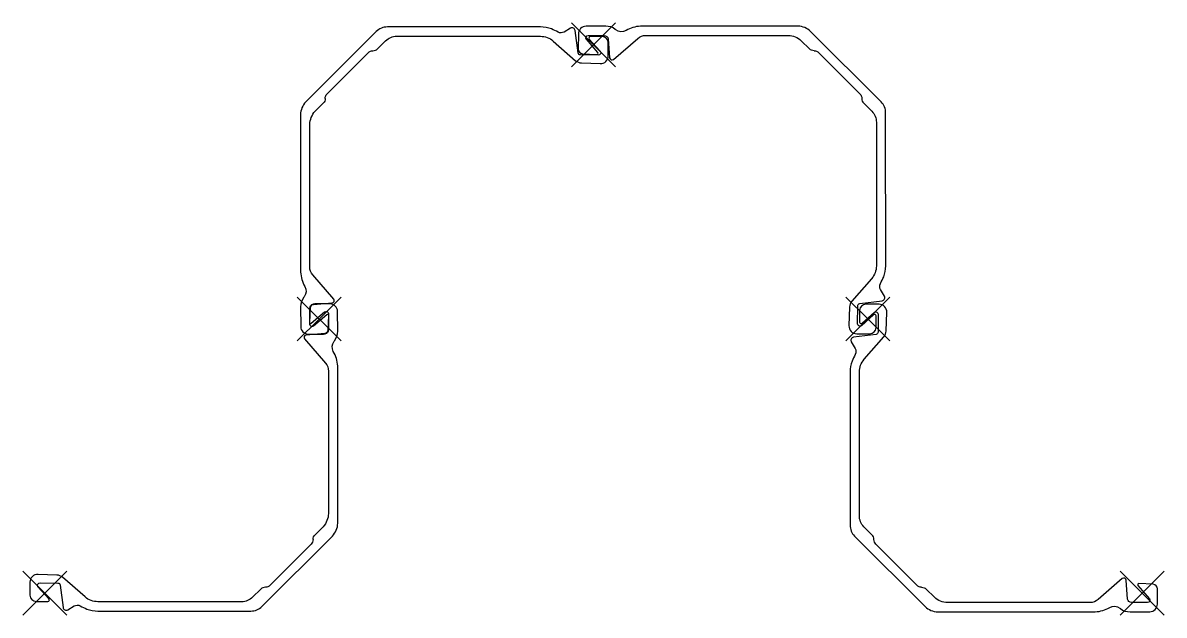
# Model space of a CAD drawing. Header units: millimetres. Extents: x -28 to 1442, y -28 to 735.
import ezdxf

# ---------------------------------------------------------------- set-up
doc = ezdxf.new("R2010")
doc.units = ezdxf.units.MM
doc.header["$LTSCALE"] = 0.2

msp = doc.modelspace()

# ---------------------------------------------------------------- linework, layer by layer
at = {"flags": 128}
for points in [[(453.4074, 730.04837), (441.44405, 730.04715, 0.200191), (427.20463, 724.18961), (336.39141, 633.37601, 0.185943), (329.5631, 616.95114), (329.56306, 604.43863)], [(453.40855, 718.06656), (638.67954, 718.06686, -0.181467), (655.13008, 711.89194), (684.1024, 686.57394, 0.172115), (691.56227, 683.61801), (715.83542, 682.73483, 0.42489), (726.19949, 692.72842), (726.19873, 709.71359, 0.41411), (718.19931, 717.71255), (703.15193, 717.71317, 0.651507), (701.67404, 714.36569), (715.89645, 698.76724, -0.57966), (713.18832, 693.75076), (690.26138, 693.99796, -0.373211), (687.32109, 696.60477), (683.50418, 725.49911, 0.537823), (677.50198, 728.41782), (669.22379, 723.51974, -0.259834), (661.43814, 723.31802, 0.031652), (652.87575, 727.48032, 0.105562), (638.67954, 730.06699), (453.40725, 730.04837)], [(957.99187, 731.09787), (769.99298, 731.09787, 0.119356), (751.22833, 726.62766), (749.00009, 725.39993, -0.298634), (735.87868, 726.40854), (735.20538, 726.92734, 0.167911), (722.82257, 731.08994), (697.47734, 730.87692, 0.408881), (687.5631, 720.97885), (687.36603, 701.57089, 0.40292), (693.05817, 695.49789), (711.39542, 694.55795, 0.658823), (712.61047, 697.03201), (697.91672, 714.17526, -0.640779), (700.19501, 719.12766), (720.88287, 719.12766, -0.390547), (725.86609, 714.53445), (727.84103, 690.34439, 0.612332), (732.78564, 688.31131), (764.03458, 715.13687, -0.202589), (774.39545, 719.09775), (957.99187, 719.09805)], [(1083.60161, 607.25327), (1083.60039, 619.21646, 0.200191), (1077.74292, 633.45596), (986.92947, 724.26956, 0.185943), (970.5043, 731.09787), (957.99187, 731.09787)], [(361.33175, 637.82578, -0.198928), (363.82191, 643.83591), (416.82507, 696.83945, -0.198895), (422.83474, 699.32877, 0.199847), (428.87524, 701.81839), (439.26685, 712.2081, -0.198908), (453.40855, 718.06656)], [(957.99187, 719.09805, -0.185112), (974.91859, 712.23831), (985.33836, 701.8187)], [(991.37901, 699.32907, -0.199761), (985.33836, 701.8187)], [(991.37901, 699.32907, -0.198928), (997.38922, 696.83884), (1050.39253, 643.8356, -0.198895), (1052.88208, 637.82608, 0.199847), (1055.37163, 631.78543), (1065.76134, 621.39389, -0.198908), (1071.61995, 607.25204)], [(361.33175, 637.82578, -0.199761), (358.84224, 631.78513)], [(341.56261, 604.43863, -0.185112), (348.4222, 621.3652), (358.84224, 631.78513)], [(329.56306, 604.43863), (329.56261, 416.43982, 0.119356), (334.03309, 397.67517), (335.26085, 395.44678, -0.298634), (334.25232, 382.32544), (333.73341, 381.65222, 0.167911), (329.57047, 369.26956), (329.78371, 343.92395, 0.408881), (339.68182, 334.00986), (359.08993, 333.81302, 0.40292), (365.16258, 339.505), (366.10275, 357.8421, 0.658823), (363.62869, 359.05746), (346.48544, 344.3634, -0.640779), (341.53294, 346.64185), (341.53282, 367.32971, -0.390547), (346.12617, 372.31262), (370.31631, 374.28802, 0.612332), (372.34962, 379.23218), (345.52349, 410.48126, -0.202589), (341.56269, 420.84229), (341.56261, 604.43863)], [(1071.61995, 607.25204), (1071.6201, 421.98105, -0.181467), (1065.44525, 405.53055), (1040.12703, 376.55807, 0.172115), (1037.1711, 369.09836), (1036.28807, 344.82498, 0.42489), (1046.28174, 334.46121), (1063.2666, 334.46182, 0.41411), (1071.26579, 342.4614), (1071.26625, 357.50839, 0.651507), (1067.91885, 358.98636), (1052.32033, 344.76395, -0.57966), (1047.304, 347.47208), (1047.55135, 370.39932, -0.373211), (1050.15778, 373.33969), (1079.05243, 377.15622, 0.537823), (1081.97098, 383.15842), (1077.07298, 391.43692, -0.259834), (1076.87119, 399.22226, 0.031652), (1081.03363, 407.78458, 0.105562), (1083.62007, 421.98074), (1083.60161, 607.25327)], [(377.54375, 102.6683), (377.54425, 290.66711, 0.119356), (373.07373, 309.43176), (371.84597, 311.66016, -0.298634), (372.8545, 324.78149), (373.37341, 325.45471, 0.167911), (377.53639, 337.83737), (377.32315, 363.18298, 0.408881), (367.425, 373.09708), (348.01693, 373.29391, 0.40292), (341.94424, 367.60193), (341.0041, 349.26483, 0.658823), (343.47816, 348.04947), (360.62141, 362.74353, -0.640779), (365.57392, 360.46509), (365.57404, 339.77722, -0.390547), (360.98064, 334.79431), (336.7905, 332.81891, 0.612332), (334.75723, 327.87476), (361.58333, 296.62567, -0.202589), (365.54417, 286.26465), (365.5442, 102.6683)], [(1049.70047, 99.85535), (1049.70032, 285.1265, -0.181467), (1055.87517, 301.57669), (1081.19339, 330.54916, 0.172115), (1084.14932, 338.00919), (1085.03235, 362.28226, 0.42489), (1075.03876, 372.64633), (1058.05382, 372.64572, 0.41411), (1050.05463, 364.64615), (1050.05417, 349.59885, 0.651507), (1053.40157, 348.12088), (1069.00009, 362.34329, -0.57966), (1074.01634, 359.63516), (1073.76907, 336.70822, -0.373211), (1071.16264, 333.76755), (1042.26799, 329.95102, 0.537823), (1039.34944, 323.94882), (1044.24744, 315.67062, -0.259834), (1044.44923, 307.88498, 0.031652), (1040.28679, 299.32266, 0.105562), (1037.70035, 285.1265), (1037.71896, 99.85413)], [(253.69942, -22.94144), (265.66277, -22.94006, 0.200191), (279.90219, -17.08267), (370.71541, 73.73077, 0.185943), (377.54372, 90.15579), (377.54375, 102.6683)], [(365.5442, 102.6683, -0.185112), (358.68462, 85.74158), (348.26458, 75.32196)], [(1037.71881, 99.85397), (1037.72011, 87.89093, 0.200191), (1043.57765, 73.65143), (1134.39102, -17.16202, 0.185943), (1150.81604, -23.99033), (1163.32855, -23.99033)], [(1129.94141, 7.77832, -0.198928), (1123.9312, 10.26855), (1070.92789, 63.27194, -0.198895), (1068.43834, 69.28146, 0.199847), (1065.94879, 75.32211), (1055.55908, 85.7135, -0.198908), (1049.70047, 99.85535)], [(345.77507, 69.28116, -0.199761), (348.26458, 75.32196)], [(345.77507, 69.28116, -0.198928), (343.28491, 63.27103), (290.28172, 10.26764, -0.198895), (284.27208, 7.77817, 0.199847), (278.23158, 5.28854), (267.83993, -5.10117, -0.198908), (253.69827, -10.95963)], [(253.69827, -10.95963), (68.42727, -10.95993, -0.181467), (51.97667, -4.785), (23.0044, 20.53314, 0.172115), (15.54447, 23.48907), (-8.72864, 24.3721, 0.42489), (-19.09274, 14.37851), (-19.09196, -2.60651, 0.41411), (-11.09252, -10.60547), (3.95487, -10.60608, 0.651507), (5.43275, -7.25861), (-8.78971, 8.33984, -0.57966), (-6.08151, 13.35617), (16.8454, 13.10898, -0.373211), (19.7857, 10.50232), (23.60263, -18.39218, 0.537823), (29.60479, -21.31088), (37.88301, -16.41281, -0.259834), (45.66867, -16.21094, 0.031652), (54.23102, -20.37338, 0.105562), (68.42727, -22.9599), (253.69953, -22.94128)], [(1163.32855, -23.99033), (1351.32751, -23.99048, 0.119356), (1370.09201, -19.52026), (1372.32025, -18.29254, -0.298634), (1385.44174, -19.30115), (1386.11511, -19.81979, 0.167911), (1398.49777, -23.9827), (1423.84308, -23.76938, 0.408881), (1433.75732, -13.87161), (1433.95432, 5.5365, 0.40292), (1428.26233, 11.6095), (1409.92508, 12.54944, 0.658823), (1408.71002, 10.07538), (1423.40363, -7.06802, -0.640779), (1421.12549, -12.02042), (1400.43762, -12.02026, -0.390547), (1395.45441, -7.42706), (1393.47931, 16.76315, 0.612332), (1388.53485, 18.79639), (1357.28577, -8.02963, -0.202589), (1346.92505, -11.99036), (1163.32855, -11.99051)], [(1129.94141, 7.77832, -0.199761), (1135.98221, 5.28885)], [(1163.32855, -11.99051, -0.185112), (1146.40182, -5.13092), (1135.98221, 5.28885)]]:
    msp.add_lwpolyline(points, format="xyb", dxfattribs=at)
at = {"layer": 'DEFPOINTS'}
for p, q in [((735.39108, 735.39139), (707.10678, 707.10709)), ((735.39131, 678.82278), (678.82278, 735.39108)), ((707.10678, 707.10709), (678.82271, 678.82278)), ((325.26917, 381.83777), (381.83773, 325.26947)), ((353.55343, 353.55347), (381.83773, 381.83777)), ((1032.37595, 381.83792), (1060.66017, 353.55362)), ((1088.94455, 381.83823), (1032.37602, 325.26962)), ((325.2692, 325.26932), (353.55343, 353.55347)), ((1060.66017, 353.55362), (1088.94447, 325.26932)), ((-28.28449, 28.2843), (28.28396, -28.28415)), ((0, 0), (28.28411, 28.28415)), ((1385.92926, 28.28461), (1414.21356, 0.00031)), ((1442.49786, 28.28461), (1385.92926, -28.284)), ((-28.28429, -28.2843), (0, 0)), ((1414.21356, 0.00031), (1442.49802, -28.28384))]:
    msp.add_line(p, q, dxfattribs=at)

doc.saveas('drawing.dxf')
